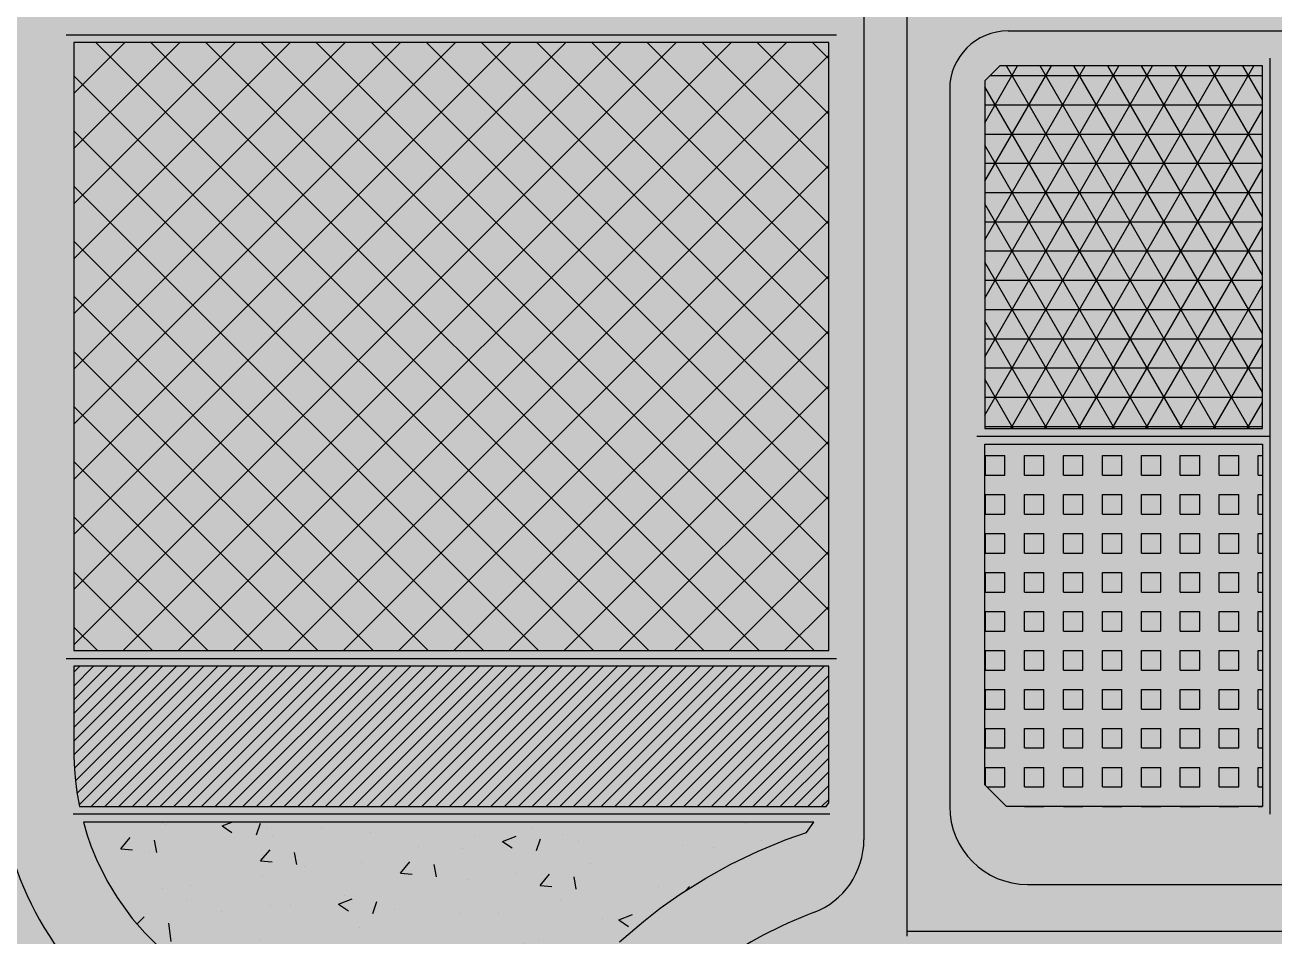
# Model space of a CAD drawing. Header units: millimetres. Extents: x 709 to 3952, y 378 to 2394.
# Drawn here: x 2836.3 to 2996.5, y 1953.3 to 2070.1 of the extents above; entities that cross this region are included whole.
import ezdxf

# ---------------------------------------------------------------- set-up
doc = ezdxf.new("R2010")
doc.units = ezdxf.units.MM
doc.layers.add('BAS', color=252, linetype='Continuous')

# ---------------------------------------------------------------- blocks, each defined once
blk = doc.blocks.new('*X279')
at = {"color": 0}
for p, q in [((411560, 4019062.5), (411562.5, 4019062.5)), ((411560, 4019060), (411560, 4019062.5)), ((411562.5, 4019060), (411562.5, 4019062.5)), ((411565, 4019062.5), (411567.5, 4019062.5)), ((411565, 4019060), (411565, 4019062.5)), ((411567.5, 4019060), (411567.5, 4019062.5)), ((411570, 4019062.5), (411572.5, 4019062.5)), ((411570, 4019060), (411570, 4019062.5)), ((411572.5, 4019060), (411572.5, 4019062.5)), ((411575, 4019062.5), (411577.5, 4019062.5)), ((411575, 4019060), (411575, 4019062.5)), ((411577.5, 4019060), (411577.5, 4019062.5)), ((411580, 4019062.5), (411582.5, 4019062.5)), ((411580, 4019060), (411580, 4019062.5)), ((411582.5, 4019060), (411582.5, 4019062.5)), ((411585, 4019062.5), (411587.5, 4019062.5)), ((411585, 4019060), (411585, 4019062.5)), ((411587.5, 4019060), (411587.5, 4019062.5)), ((411590, 4019062.5), (411592.5, 4019062.5)), ((411590, 4019060), (411590, 4019062.5)), ((411592.5, 4019060), (411592.5, 4019062.5)), ((411595, 4019062.5), (411595.5194, 4019062.5)), ((411595, 4019060), (411595, 4019062.5)), ((411560, 4019060), (411562.5, 4019060)), ((411565, 4019060), (411567.5, 4019060)), ((411570, 4019060), (411572.5, 4019060)), ((411575, 4019060), (411577.5, 4019060)), ((411580, 4019060), (411582.5, 4019060)), ((411585, 4019060), (411587.5, 4019060)), ((411590, 4019060), (411592.5, 4019060)), ((411595, 4019060), (411595.5194, 4019060)), ((411560, 4019057.5), (411562.5, 4019057.5)), ((411560, 4019055), (411560, 4019057.5)), ((411562.5, 4019055), (411562.5, 4019057.5)), ((411565, 4019057.5), (411567.5, 4019057.5)), ((411565, 4019055), (411565, 4019057.5)), ((411567.5, 4019055), (411567.5, 4019057.5)), ((411570, 4019057.5), (411572.5, 4019057.5)), ((411570, 4019055), (411570, 4019057.5)), ((411572.5, 4019055), (411572.5, 4019057.5)), ((411575, 4019057.5), (411577.5, 4019057.5)), ((411575, 4019055), (411575, 4019057.5)), ((411577.5, 4019055), (411577.5, 4019057.5)), ((411580, 4019057.5), (411582.5, 4019057.5)), ((411580, 4019055), (411580, 4019057.5)), ((411582.5, 4019055), (411582.5, 4019057.5)), ((411585, 4019057.5), (411587.5, 4019057.5)), ((411585, 4019055), (411585, 4019057.5)), ((411587.5, 4019055), (411587.5, 4019057.5)), ((411590, 4019057.5), (411592.5, 4019057.5)), ((411590, 4019055), (411590, 4019057.5)), ((411592.5, 4019055), (411592.5, 4019057.5)), ((411595, 4019057.5), (411595.5194, 4019057.5)), ((411595, 4019055), (411595, 4019057.5)), ((411560, 4019055), (411562.5, 4019055)), ((411565, 4019055), (411567.5, 4019055)), ((411570, 4019055), (411572.5, 4019055)), ((411575, 4019055), (411577.5, 4019055)), ((411580, 4019055), (411582.5, 4019055)), ((411585, 4019055), (411587.5, 4019055)), ((411590, 4019055), (411592.5, 4019055)), ((411595, 4019055), (411595.5194, 4019055)), ((411560, 4019052.5), (411562.5, 4019052.5)), ((411560, 4019050), (411560, 4019052.5)), ((411562.5, 4019050), (411562.5, 4019052.5)), ((411565, 4019052.5), (411567.5, 4019052.5)), ((411565, 4019050), (411565, 4019052.5)), ((411567.5, 4019050), (411567.5, 4019052.5)), ((411570, 4019052.5), (411572.5, 4019052.5)), ((411570, 4019050), (411570, 4019052.5)), ((411572.5, 4019050), (411572.5, 4019052.5)), ((411575, 4019052.5), (411577.5, 4019052.5)), ((411575, 4019050), (411575, 4019052.5)), ((411577.5, 4019050), (411577.5, 4019052.5)), ((411580, 4019052.5), (411582.5, 4019052.5)), ((411580, 4019050), (411580, 4019052.5)), ((411582.5, 4019050), (411582.5, 4019052.5)), ((411585, 4019052.5), (411587.5, 4019052.5)), ((411585, 4019050), (411585, 4019052.5)), ((411587.5, 4019050), (411587.5, 4019052.5)), ((411590, 4019052.5), (411592.5, 4019052.5)), ((411590, 4019050), (411590, 4019052.5)), ((411592.5, 4019050), (411592.5, 4019052.5)), ((411595, 4019052.5), (411595.5194, 4019052.5)), ((411595, 4019050), (411595, 4019052.5)), ((411560, 4019050), (411562.5, 4019050)), ((411565, 4019050), (411567.5, 4019050)), ((411570, 4019050), (411572.5, 4019050)), ((411575, 4019050), (411577.5, 4019050)), ((411580, 4019050), (411582.5, 4019050)), ((411585, 4019050), (411587.5, 4019050)), ((411590, 4019050), (411592.5, 4019050)), ((411595, 4019050), (411595.5194, 4019050)), ((411560, 4019047.5), (411562.5, 4019047.5)), ((411560, 4019045), (411560, 4019047.5)), ((411562.5, 4019045), (411562.5, 4019047.5)), ((411565, 4019047.5), (411567.5, 4019047.5)), ((411565, 4019045), (411565, 4019047.5)), ((411567.5, 4019045), (411567.5, 4019047.5)), ((411570, 4019047.5), (411572.5, 4019047.5)), ((411570, 4019045), (411570, 4019047.5)), ((411572.5, 4019045), (411572.5, 4019047.5)), ((411575, 4019047.5), (411577.5, 4019047.5)), ((411575, 4019045), (411575, 4019047.5)), ((411577.5, 4019045), (411577.5, 4019047.5)), ((411580, 4019047.5), (411582.5, 4019047.5)), ((411580, 4019045), (411580, 4019047.5)), ((411582.5, 4019045), (411582.5, 4019047.5)), ((411585, 4019047.5), (411587.5, 4019047.5)), ((411585, 4019045), (411585, 4019047.5)), ((411587.5, 4019045), (411587.5, 4019047.5)), ((411590, 4019047.5), (411592.5, 4019047.5)), ((411590, 4019045), (411590, 4019047.5)), ((411592.5, 4019045), (411592.5, 4019047.5)), ((411595, 4019047.5), (411595.5194, 4019047.5)), ((411595, 4019045), (411595, 4019047.5)), ((411560, 4019045), (411562.5, 4019045)), ((411565, 4019045), (411567.5, 4019045)), ((411570, 4019045), (411572.5, 4019045)), ((411575, 4019045), (411577.5, 4019045)), ((411580, 4019045), (411582.5, 4019045)), ((411585, 4019045), (411587.5, 4019045)), ((411590, 4019045), (411592.5, 4019045)), ((411595, 4019045), (411595.5194, 4019045)), ((411560, 4019042.5), (411562.5, 4019042.5)), ((411560, 4019040), (411560, 4019042.5)), ((411562.5, 4019040), (411562.5, 4019042.5)), ((411565, 4019042.5), (411567.5, 4019042.5)), ((411565, 4019040), (411565, 4019042.5)), ((411567.5, 4019040), (411567.5, 4019042.5)), ((411570, 4019042.5), (411572.5, 4019042.5)), ((411570, 4019040), (411570, 4019042.5)), ((411572.5, 4019040), (411572.5, 4019042.5)), ((411575, 4019042.5), (411577.5, 4019042.5)), ((411575, 4019040), (411575, 4019042.5)), ((411577.5, 4019040), (411577.5, 4019042.5)), ((411580, 4019042.5), (411582.5, 4019042.5)), ((411580, 4019040), (411580, 4019042.5)), ((411582.5, 4019040), (411582.5, 4019042.5)), ((411585, 4019042.5), (411587.5, 4019042.5)), ((411585, 4019040), (411585, 4019042.5)), ((411587.5, 4019040), (411587.5, 4019042.5)), ((411590, 4019042.5), (411592.5, 4019042.5)), ((411590, 4019040), (411590, 4019042.5)), ((411592.5, 4019040), (411592.5, 4019042.5)), ((411595, 4019042.5), (411595.5194, 4019042.5)), ((411595, 4019040), (411595, 4019042.5)), ((411560, 4019040), (411562.5, 4019040)), ((411565, 4019040), (411567.5, 4019040)), ((411570, 4019040), (411572.5, 4019040)), ((411575, 4019040), (411577.5, 4019040)), ((411580, 4019040), (411582.5, 4019040)), ((411585, 4019040), (411587.5, 4019040)), ((411590, 4019040), (411592.5, 4019040)), ((411595, 4019040), (411595.5194, 4019040)), ((411560, 4019037.5), (411562.5, 4019037.5)), ((411560, 4019035), (411560, 4019037.5)), ((411562.5, 4019035), (411562.5, 4019037.5)), ((411565, 4019037.5), (411567.5, 4019037.5)), ((411565, 4019035), (411565, 4019037.5)), ((411567.5, 4019035), (411567.5, 4019037.5)), ((411570, 4019037.5), (411572.5, 4019037.5)), ((411570, 4019035), (411570, 4019037.5)), ((411572.5, 4019035), (411572.5, 4019037.5)), ((411575, 4019037.5), (411577.5, 4019037.5)), ((411575, 4019035), (411575, 4019037.5)), ((411577.5, 4019035), (411577.5, 4019037.5)), ((411580, 4019037.5), (411582.5, 4019037.5)), ((411580, 4019035), (411580, 4019037.5)), ((411582.5, 4019035), (411582.5, 4019037.5)), ((411585, 4019037.5), (411587.5, 4019037.5)), ((411585, 4019035), (411585, 4019037.5)), ((411587.5, 4019035), (411587.5, 4019037.5)), ((411590, 4019037.5), (411592.5, 4019037.5)), ((411590, 4019035), (411590, 4019037.5)), ((411592.5, 4019035), (411592.5, 4019037.5)), ((411595, 4019037.5), (411595.5194, 4019037.5)), ((411595, 4019035), (411595, 4019037.5)), ((411560, 4019035), (411562.5, 4019035)), ((411565, 4019035), (411567.5, 4019035)), ((411570, 4019035), (411572.5, 4019035)), ((411575, 4019035), (411577.5, 4019035)), ((411580, 4019035), (411582.5, 4019035)), ((411585, 4019035), (411587.5, 4019035)), ((411590, 4019035), (411592.5, 4019035)), ((411595, 4019035), (411595.5194, 4019035)), ((411560, 4019032.5), (411562.5, 4019032.5)), ((411560, 4019030), (411560, 4019032.5)), ((411562.5, 4019030), (411562.5, 4019032.5)), ((411565, 4019032.5), (411567.5, 4019032.5)), ((411565, 4019030), (411565, 4019032.5)), ((411567.5, 4019030), (411567.5, 4019032.5)), ((411570, 4019032.5), (411572.5, 4019032.5)), ((411570, 4019030), (411570, 4019032.5)), ((411572.5, 4019030), (411572.5, 4019032.5)), ((411575, 4019032.5), (411577.5, 4019032.5)), ((411575, 4019030), (411575, 4019032.5)), ((411577.5, 4019030), (411577.5, 4019032.5)), ((411580, 4019032.5), (411582.5, 4019032.5)), ((411580, 4019030), (411580, 4019032.5)), ((411582.5, 4019030), (411582.5, 4019032.5)), ((411585, 4019032.5), (411587.5, 4019032.5)), ((411585, 4019030), (411585, 4019032.5)), ((411587.5, 4019030), (411587.5, 4019032.5)), ((411590, 4019032.5), (411592.5, 4019032.5)), ((411590, 4019030), (411590, 4019032.5)), ((411592.5, 4019030), (411592.5, 4019032.5)), ((411595, 4019032.5), (411595.5194, 4019032.5)), ((411595, 4019030), (411595, 4019032.5)), ((411560, 4019030), (411562.5, 4019030)), ((411565, 4019030), (411567.5, 4019030)), ((411570, 4019030), (411572.5, 4019030)), ((411575, 4019030), (411577.5, 4019030)), ((411580, 4019030), (411582.5, 4019030)), ((411585, 4019030), (411587.5, 4019030)), ((411590, 4019030), (411592.5, 4019030)), ((411595, 4019030), (411595.5194, 4019030)), ((411560, 4019027.5), (411562.5, 4019027.5)), ((411560, 4019025), (411560, 4019027.5)), ((411562.5, 4019025), (411562.5, 4019027.5)), ((411565, 4019027.5), (411567.5, 4019027.5)), ((411565, 4019025), (411565, 4019027.5)), ((411567.5, 4019025), (411567.5, 4019027.5)), ((411570, 4019027.5), (411572.5, 4019027.5)), ((411570, 4019025), (411570, 4019027.5)), ((411572.5, 4019025), (411572.5, 4019027.5)), ((411575, 4019027.5), (411577.5, 4019027.5)), ((411575, 4019025), (411575, 4019027.5)), ((411577.5, 4019025), (411577.5, 4019027.5)), ((411580, 4019027.5), (411582.5, 4019027.5)), ((411580, 4019025), (411580, 4019027.5)), ((411582.5, 4019025), (411582.5, 4019027.5)), ((411585, 4019027.5), (411587.5, 4019027.5)), ((411585, 4019025), (411585, 4019027.5)), ((411587.5, 4019025), (411587.5, 4019027.5)), ((411590, 4019027.5), (411592.5, 4019027.5)), ((411590, 4019025), (411590, 4019027.5)), ((411592.5, 4019025), (411592.5, 4019027.5)), ((411595, 4019027.5), (411595.5194, 4019027.5)), ((411595, 4019025), (411595, 4019027.5)), ((411560, 4019025), (411562.5, 4019025)), ((411565, 4019025), (411567.5, 4019025)), ((411570, 4019025), (411572.5, 4019025)), ((411575, 4019025), (411577.5, 4019025)), ((411580, 4019025), (411582.5, 4019025)), ((411585, 4019025), (411587.5, 4019025)), ((411590, 4019025), (411592.5, 4019025)), ((411595, 4019025), (411595.5194, 4019025)), ((411560, 4019022.5), (411562.5, 4019022.5)), ((411560, 4019020.1824), (411560, 4019022.5)), ((411562.5, 4019020), (411562.5, 4019022.5)), ((411565, 4019022.5), (411567.5, 4019022.5)), ((411565, 4019020), (411565, 4019022.5)), ((411567.5, 4019020), (411567.5, 4019022.5)), ((411570, 4019022.5), (411572.5, 4019022.5)), ((411570, 4019020), (411570, 4019022.5)), ((411572.5, 4019020), (411572.5, 4019022.5)), ((411575, 4019022.5), (411577.5, 4019022.5)), ((411575, 4019020), (411575, 4019022.5)), ((411577.5, 4019020), (411577.5, 4019022.5)), ((411580, 4019022.5), (411582.5, 4019022.5)), ((411580, 4019020), (411580, 4019022.5)), ((411582.5, 4019020), (411582.5, 4019022.5)), ((411585, 4019022.5), (411587.5, 4019022.5)), ((411585, 4019020), (411585, 4019022.5)), ((411587.5, 4019020), (411587.5, 4019022.5)), ((411590, 4019022.5), (411592.5, 4019022.5)), ((411590, 4019020), (411590, 4019022.5)), ((411592.5, 4019020), (411592.5, 4019022.5)), ((411595, 4019022.5), (411595.5194, 4019022.5)), ((411595, 4019020), (411595, 4019022.5)), ((411560.1824, 4019020), (411562.5, 4019020)), ((411565, 4019020), (411567.5, 4019020)), ((411570, 4019020), (411572.5, 4019020)), ((411575, 4019020), (411577.5, 4019020)), ((411580, 4019020), (411582.5, 4019020)), ((411585, 4019020), (411587.5, 4019020)), ((411590, 4019020), (411592.5, 4019020)), ((411595, 4019020), (411595.5194, 4019020)), ((411565, 4019017.5), (411567.5, 4019017.5)), ((411565, 4019017.4888), (411565, 4019017.5)), ((411567.5, 4019017.4888), (411567.5, 4019017.5)), ((411570, 4019017.5), (411572.5, 4019017.5)), ((411570, 4019017.4888), (411570, 4019017.5)), ((411572.5, 4019017.4888), (411572.5, 4019017.5)), ((411575, 4019017.5), (411577.5, 4019017.5)), ((411575, 4019017.4888), (411575, 4019017.5)), ((411577.5, 4019017.4888), (411577.5, 4019017.5)), ((411580, 4019017.5), (411582.5, 4019017.5)), ((411580, 4019017.4888), (411580, 4019017.5)), ((411582.5, 4019017.4888), (411582.5, 4019017.5)), ((411585, 4019017.5), (411587.5, 4019017.5)), ((411585, 4019017.4888), (411585, 4019017.5)), ((411587.5, 4019017.4888), (411587.5, 4019017.5)), ((411590, 4019017.5), (411592.5, 4019017.5)), ((411590, 4019017.4888), (411590, 4019017.5)), ((411592.5, 4019017.4888), (411592.5, 4019017.5)), ((411595, 4019017.5), (411595.5194, 4019017.5)), ((411595, 4019017.4888), (411595, 4019017.5))]:
    blk.add_line(p, q, dxfattribs=at)
blk = doc.blocks.new('*X278')
at = {"color": 0}
for p, q in [((411559.92, 4019067.69), (411585.78, 4019112.49)), ((411559.92, 4019075.19), (411581.45, 4019112.49)), ((411559.92, 4019082.69), (411577.12, 4019112.49)), ((411559.92, 4019090.19), (411572.79, 4019112.49)), ((411559.92, 4019097.69), (411568.46, 4019112.49)), ((411559.92, 4019105.19), (411564.13, 4019112.49)), ((411589.55, 4019065.99), (411562.7, 4019112.49)), ((411563.27, 4019065.99), (411590.11, 4019112.49)), ((411593.88, 4019065.99), (411567.03, 4019112.49)), ((411567.6, 4019065.99), (411594.44, 4019112.49)), ((411595.52, 4019070.65), (411571.36, 4019112.49)), ((411595.52, 4019078.15), (411575.69, 4019112.49)), ((411595.52, 4019085.65), (411580.02, 4019112.49)), ((411595.52, 4019093.15), (411584.35, 4019112.49)), ((411595.52, 4019100.65), (411588.68, 4019112.49)), ((411595.52, 4019108.15), (411593.01, 4019112.49)), ((411560.61, 4019111.25), (411595.52, 4019111.25)), ((411585.22, 4019065.99), (411559.92, 4019109.81)), ((411559.92, 4019107.5), (411595.52, 4019107.5)), ((411571.93, 4019065.99), (411595.52, 4019106.85)), ((411559.92, 4019103.75), (411595.52, 4019103.75)), ((411580.89, 4019065.99), (411559.92, 4019102.31)), ((411559.92, 4019100), (411595.52, 4019100)), ((411576.26, 4019065.99), (411595.52, 4019099.35)), ((411559.92, 4019096.25), (411595.52, 4019096.25)), ((411576.56, 4019065.99), (411559.92, 4019094.81)), ((411559.92, 4019092.5), (411595.52, 4019092.5)), ((411580.59, 4019065.99), (411595.52, 4019091.85)), ((411559.92, 4019088.75), (411595.52, 4019088.75)), ((411572.23, 4019065.99), (411559.92, 4019087.31)), ((411559.92, 4019085), (411595.52, 4019085)), ((411584.92, 4019065.99), (411595.52, 4019084.35)), ((411559.92, 4019081.25), (411595.52, 4019081.25)), ((411567.9, 4019065.99), (411559.92, 4019079.81)), ((411559.92, 4019077.5), (411595.52, 4019077.5)), ((411589.25, 4019065.99), (411595.52, 4019076.85)), ((411559.92, 4019073.75), (411595.52, 4019073.75)), ((411563.57, 4019065.99), (411559.92, 4019072.31)), ((411559.92, 4019070), (411595.52, 4019070)), ((411593.58, 4019065.99), (411595.52, 4019069.35)), ((411559.92, 4019066.25), (411595.52, 4019066.25))]:
    blk.add_line(p, q, dxfattribs=at)
blk = doc.blocks.new('*X230')
at = {"color": 0}
for p, q in [((411443.09, 4019038.25), (411520.33, 4019115.49)), ((411443.09, 4019045.32), (411513.26, 4019115.49)), ((411443.09, 4019052.39), (411506.19, 4019115.49)), ((411443.09, 4019059.46), (411499.12, 4019115.49)), ((411443.09, 4019066.53), (411492.05, 4019115.49)), ((411443.09, 4019073.6), (411484.98, 4019115.49)), ((411443.09, 4019080.68), (411477.9, 4019115.49)), ((411443.09, 4019087.75), (411470.83, 4019115.49)), ((411443.09, 4019094.82), (411463.76, 4019115.49)), ((411443.09, 4019101.89), (411456.69, 4019115.49)), ((411443.09, 4019108.96), (411449.62, 4019115.49)), ((411523.9, 4019037.49), (411445.9, 4019115.49)), ((411449.4, 4019037.49), (411527.4, 4019115.49)), ((411530.97, 4019037.49), (411452.97, 4019115.49)), ((411456.47, 4019037.49), (411534.47, 4019115.49)), ((411538.04, 4019037.49), (411460.04, 4019115.49)), ((411539.92, 4019042.68), (411467.11, 4019115.49)), ((411539.92, 4019049.75), (411474.18, 4019115.49)), ((411539.92, 4019056.82), (411481.25, 4019115.49)), ((411539.92, 4019063.89), (411488.32, 4019115.49)), ((411539.92, 4019070.96), (411495.39, 4019115.49)), ((411539.92, 4019078.03), (411502.47, 4019115.49)), ((411539.92, 4019085.11), (411509.54, 4019115.49)), ((411539.92, 4019092.18), (411516.61, 4019115.49)), ((411539.92, 4019099.25), (411523.68, 4019115.49)), ((411539.92, 4019106.32), (411530.75, 4019115.49)), ((411539.92, 4019113.39), (411537.82, 4019115.49)), ((411463.54, 4019037.49), (411539.92, 4019113.86)), ((411516.83, 4019037.49), (411443.09, 4019111.22)), ((411470.62, 4019037.49), (411539.92, 4019106.79)), ((411509.75, 4019037.49), (411443.09, 4019104.15)), ((411477.69, 4019037.49), (411539.92, 4019099.72)), ((411502.68, 4019037.49), (411443.09, 4019097.08)), ((411484.76, 4019037.49), (411539.92, 4019092.65)), ((411495.61, 4019037.49), (411443.09, 4019090.01)), ((411491.83, 4019037.49), (411539.92, 4019085.58)), ((411488.54, 4019037.49), (411443.09, 4019082.94)), ((411498.9, 4019037.49), (411539.92, 4019078.51)), ((411481.47, 4019037.49), (411443.09, 4019075.87)), ((411505.97, 4019037.49), (411539.92, 4019071.44)), ((411474.4, 4019037.49), (411443.09, 4019068.8)), ((411513.04, 4019037.49), (411539.92, 4019064.37)), ((411467.33, 4019037.49), (411443.09, 4019061.73)), ((411520.11, 4019037.49), (411539.92, 4019057.3)), ((411460.26, 4019037.49), (411443.09, 4019054.65)), ((411527.18, 4019037.49), (411539.92, 4019050.22)), ((411453.19, 4019037.49), (411443.09, 4019047.58)), ((411534.25, 4019037.49), (411539.92, 4019043.15)), ((411446.11, 4019037.49), (411443.09, 4019040.51))]:
    blk.add_line(p, q, dxfattribs=at)
blk = doc.blocks.new('*X231')
at = {"color": 0}
for p, q in [((411443.09, 4019024.11), (411454.47, 4019035.49)), ((411443.09, 4019025.87), (411452.71, 4019035.49)), ((411443.09, 4019027.64), (411450.94, 4019035.49)), ((411443.09, 4019029.41), (411449.17, 4019035.49)), ((411443.09, 4019031.18), (411447.4, 4019035.49)), ((411443.09, 4019032.95), (411445.63, 4019035.49)), ((411443.09, 4019034.71), (411443.87, 4019035.49)), ((411443.16, 4019022.4), (411456.24, 4019035.49)), ((411443.29, 4019020.77), (411458.01, 4019035.49)), ((411443.5, 4019019.21), (411459.78, 4019035.49)), ((411443.77, 4019017.71), (411461.54, 4019035.49)), ((411445.31, 4019017.49), (411463.31, 4019035.49)), ((411447.08, 4019017.49), (411465.08, 4019035.49)), ((411448.85, 4019017.49), (411466.85, 4019035.49)), ((411450.62, 4019017.49), (411468.62, 4019035.49)), ((411452.38, 4019017.49), (411470.38, 4019035.49)), ((411454.15, 4019017.49), (411472.15, 4019035.49)), ((411455.92, 4019017.49), (411473.92, 4019035.49)), ((411457.69, 4019017.49), (411475.69, 4019035.49)), ((411459.45, 4019017.49), (411477.45, 4019035.49)), ((411461.22, 4019017.49), (411479.22, 4019035.49)), ((411462.99, 4019017.49), (411480.99, 4019035.49)), ((411464.76, 4019017.49), (411482.76, 4019035.49)), ((411466.52, 4019017.49), (411484.52, 4019035.49)), ((411468.29, 4019017.49), (411486.29, 4019035.49)), ((411470.06, 4019017.49), (411488.06, 4019035.49)), ((411471.83, 4019017.49), (411489.83, 4019035.49)), ((411473.6, 4019017.49), (411491.6, 4019035.49)), ((411475.36, 4019017.49), (411493.36, 4019035.49)), ((411477.13, 4019017.49), (411495.13, 4019035.49)), ((411478.9, 4019017.49), (411496.9, 4019035.49)), ((411480.67, 4019017.49), (411498.67, 4019035.49)), ((411482.43, 4019017.49), (411500.43, 4019035.49)), ((411484.2, 4019017.49), (411502.2, 4019035.49)), ((411485.97, 4019017.49), (411503.97, 4019035.49)), ((411487.74, 4019017.49), (411505.74, 4019035.49)), ((411489.51, 4019017.49), (411507.51, 4019035.49)), ((411491.27, 4019017.49), (411509.27, 4019035.49)), ((411493.04, 4019017.49), (411511.04, 4019035.49)), ((411494.81, 4019017.49), (411512.81, 4019035.49)), ((411496.58, 4019017.49), (411514.58, 4019035.49)), ((411498.34, 4019017.49), (411516.34, 4019035.49)), ((411500.11, 4019017.49), (411518.11, 4019035.49)), ((411501.88, 4019017.49), (411519.88, 4019035.49)), ((411503.65, 4019017.49), (411521.65, 4019035.49)), ((411505.42, 4019017.49), (411523.42, 4019035.49)), ((411507.18, 4019017.49), (411525.18, 4019035.49)), ((411508.95, 4019017.49), (411526.95, 4019035.49)), ((411510.72, 4019017.49), (411528.72, 4019035.49)), ((411512.49, 4019017.49), (411530.49, 4019035.49)), ((411514.25, 4019017.49), (411532.25, 4019035.49)), ((411516.02, 4019017.49), (411534.02, 4019035.49)), ((411517.79, 4019017.49), (411535.79, 4019035.49)), ((411519.56, 4019017.49), (411537.56, 4019035.49)), ((411521.33, 4019017.49), (411539.33, 4019035.49)), ((411523.09, 4019017.49), (411539.92, 4019034.31)), ((411524.86, 4019017.49), (411539.92, 4019032.55)), ((411526.63, 4019017.49), (411539.92, 4019030.78)), ((411528.4, 4019017.49), (411539.92, 4019029.01)), ((411530.16, 4019017.49), (411539.92, 4019027.24)), ((411531.93, 4019017.49), (411539.92, 4019025.48)), ((411533.7, 4019017.49), (411539.92, 4019023.71)), ((411535.47, 4019017.49), (411539.92, 4019021.94)), ((411537.24, 4019017.49), (411539.92, 4019020.17)), ((411539, 4019017.49), (411539.92, 4019018.4))]:
    blk.add_line(p, q, dxfattribs=at)
blk = doc.blocks.new('*X247')
at = {"color": 0}
for p, q in [((411454.45, 4019015.32), (411454.45, 4019015.32)), ((411454.82, 4019015.24), (411454.82, 4019015.24)), ((411462.13, 4019015.02), (411463.34, 4019015.49)), ((411462.13, 4019015.02), (411463.37, 4019014.18)), ((411466.52, 4019013.86), (411467.02, 4019015.37)), ((411467.8, 4019014.75), (411467.8, 4019014.75)), ((411474.88, 4019014.65), (411474.88, 4019014.65)), ((411501.82, 4019014.83), (411501.82, 4019014.83)), ((411529.25, 4019015.29), (411529.25, 4019015.29)), ((411449.11, 4019012.08), (411450.32, 4019013.52)), ((411453.74, 4019011.61), (411453.45, 4019013.18)), ((411468.62, 4019013.83), (411468.62, 4019013.83)), ((411481.14, 4019014.19), (411481.14, 4019014.19)), ((411494.49, 4019013.63), (411494.49, 4019013.63)), ((411498.06, 4019013.02), (411499.81, 4019013.69)), ((411498.06, 4019013.02), (411499.3, 4019012.18)), ((411502.44, 4019011.85), (411502.95, 4019013.36)), ((411505.8, 4019013.92), (411505.8, 4019013.92)), ((411507.83, 4019013.06), (411507.83, 4019013.06)), ((411531.34, 4019013.09), (411531.34, 4019013.09)), ((411449.11, 4019012.08), (411450.61, 4019011.95)), ((411452.84, 4019011.75), (411452.84, 4019011.75)), ((411467.04, 4019010.51), (411468.25, 4019011.95)), ((411471.67, 4019010.04), (411471.38, 4019011.61)), ((411487.24, 4019012.33), (411487.24, 4019012.33)), ((411492.96, 4019012.16), (411492.96, 4019012.16)), ((411521.18, 4019012.5), (411521.18, 4019012.5)), ((411525.08, 4019012.27), (411525.08, 4019012.27)), ((411467.05, 4019010.51), (411468.54, 4019010.38)), ((411472.66, 4019009.82), (411472.66, 4019009.82)), ((411479.98, 4019010.28), (411479.98, 4019010.28)), ((411484.98, 4019008.94), (411486.18, 4019010.38)), ((411489.6, 4019008.48), (411489.31, 4019010.04)), ((411509.29, 4019010.19), (411509.29, 4019010.19)), ((411467.35, 4019008.68), (411467.35, 4019008.68)), ((411484.98, 4019008.94), (411486.47, 4019008.81)), ((411493.56, 4019008.12), (411493.56, 4019008.12)), ((411499.82, 4019008.94), (411499.82, 4019008.94)), ((411502.91, 4019007.37), (411504.11, 4019008.81)), ((411507.53, 4019006.91), (411507.24, 4019008.47)), ((411454.51, 4019006.92), (411454.51, 4019006.92)), ((411458.08, 4019007.32), (411458.08, 4019007.32)), ((411502.91, 4019007.37), (411504.4, 4019007.24)), ((411518.12, 4019007.19), (411518.12, 4019007.19)), ((411521.59, 4019006.71), (411522.04, 4019007.24)), ((411457.55, 4019005.4), (411457.55, 4019005.4)), ((411468.31, 4019004.79), (411468.31, 4019004.79)), ((411470.9, 4019004.84), (411470.9, 4019004.84)), ((411477.05, 4019004.96), (411478.8, 4019005.63)), ((411477.05, 4019004.96), (411478.3, 4019004.12)), ((411477.77, 4019006.04), (411477.77, 4019006.04)), ((411481.44, 4019003.79), (411481.95, 4019005.3)), ((411505.49, 4019005.59), (411505.49, 4019005.59)), ((411451.21, 4019002.43), (411452.09, 4019003.34)), ((411462.05, 4019003.97), (411462.05, 4019003.97)), ((411484.24, 4019004.28), (411484.24, 4019004.28)), ((411492.66, 4019003.83), (411492.66, 4019003.83)), ((411497.59, 4019003.71), (411497.59, 4019003.71)), ((411510.93, 4019003.15), (411510.93, 4019003.15)), ((411512.98, 4019002.96), (411514.73, 4019003.63)), ((411455.56, 4019000.18), (411455.28, 4019002.55)), ((411479.67, 4019001.96), (411479.67, 4019001.96)), ((411512.98, 4019002.96), (411514.22, 4019002.12)), ((411515.37, 4019002.42), (411515.37, 4019002.42)), ((411467.05, 4019000.36), (411467.05, 4019000.36)), ((411500.79, 4018999.91), (411500.79, 4018999.91)), ((411502.71, 4019000.33), (411502.71, 4019000.33)), ((411476.82, 4018997.17), (411478.77, 4018999.2)), ((411482.24, 4018996.04), (411481.96, 4018998.41)), ((411486.99, 4018998.26), (411486.99, 4018998.26)), ((411493.25, 4018999.08), (411493.25, 4018999.08)), ((411456.69, 4018997.14), (411457.8, 4018997.57)), ((411460.43, 4018995.73), (411460.94, 4018997.24)), ((411476.82, 4018997.17), (411479.05, 4018996.83)), ((411486.21, 4018997.41), (411486.21, 4018997.41)), ((411505.19, 4018997.27), (411505.19, 4018997.27)), ((411471.2, 4018996.18), (411471.2, 4018996.18)), ((411491.97, 4018994.89), (411493.72, 4018995.57)), ((411492.35, 4018995.51), (411492.35, 4018995.51)), ((411496.36, 4018993.72), (411496.87, 4018995.24)), ((411503.51, 4018993.03), (411505.45, 4018995.06)), ((411461.73, 4018994.93), (411461.73, 4018994.93)), ((411471.63, 4018994.91), (411471.63, 4018994.91)), ((411479.37, 4018993.64), (411479.37, 4018993.64)), ((411491.97, 4018994.89), (411493.22, 4018994.05)), ((411506.78, 4018994.42), (411506.78, 4018994.42)), ((411466.03, 4018992.07), (411466.03, 4018992.07)), ((411466.74, 4018992.04), (411466.74, 4018992.04)), ((411470.51, 4018991.71), (411471.72, 4018993.14)), ((411475.14, 4018991.24), (411474.85, 4018992.81)), ((411492.2, 4018991.92), (411492.2, 4018991.92)), ((411503.5, 4018993.03), (411505.73, 4018992.69)), ((411470.51, 4018991.71), (411472.01, 4018991.58)), ((411479.37, 4018991.5), (411479.37, 4018991.5)), ((411488.44, 4018990.14), (411489.65, 4018991.57)), ((411492.72, 4018990.94), (411492.72, 4018990.94)), ((411493.07, 4018989.67), (411492.78, 4018991.24)), ((411496.14, 4018990.47), (411496.14, 4018990.47)), ((411471.3, 4018988.71), (411471.3, 4018988.71)), ((411477.62, 4018989.42), (411477.62, 4018989.42)), ((411486.67, 4018989.22), (411486.67, 4018989.22)), ((411488.45, 4018990.14), (411489.94, 4018990.01)), ((411470.97, 4018986.83), (411472.72, 4018987.5)), ((411475.36, 4018985.66), (411475.86, 4018987.17)), ((411480.41, 4018988.4), (411480.41, 4018988.4)), ((411484.65, 4018988.14), (411484.65, 4018988.14)), ((411492.05, 4018987.19), (411492.05, 4018987.19)), ((411497.99, 4018987.58), (411497.99, 4018987.58)), ((411470.97, 4018986.83), (411472.21, 4018985.99)), ((411479.07, 4018985.31), (411479.07, 4018985.31)), ((411487.17, 4018980.67), (411487.17, 4018980.67)), ((411489.56, 4018980.61), (411489.56, 4018980.61)), ((411480.09, 4018979.36), (411480.09, 4018979.36)), ((411485.89, 4018976.76), (411487.64, 4018977.44)), ((411487.75, 4018978.23), (411487.75, 4018978.23)), ((411491.75, 4018978.87), (411491.75, 4018978.87)), ((411485.89, 4018976.76), (411486.37, 4018976.44)), ((411490.7, 4018976.85), (411490.78, 4018977.11))]:
    blk.add_line(p, q, dxfattribs=at)

msp = doc.modelspace()

# ---------------------------------------------------------------- hatches: boundary and pattern name
at = {"layer": 'BAS', "true_color": 0xc7c8ca, "transparency": 33554513}
h = msp.add_hatch(color=9, dxfattribs=at)
h.dxf.hatch_style = 1
h.paths.add_polyline_path([(735.07, 2394.13), (735.07, 400.97), (3218.5, 400.97), (3218.5, 2394.13)])
h.paths.add_polyline_path([(1826.32, 1353.24), (2408.56, 1353.24), (2408.56, 918.34), (1826.32, 918.34)], flags=16)

# ---------------------------------------------------------------- linework, layer by layer
at = {"layer": 'BAS'}
for p, q in [((2943.93, 2152.38), (2943.93, 1965.62)), ((2949.43, 2152.38), (2949.43, 1953.26)), ((2841.6, 2068.87), (2940.43, 2068.87)), ((2962.43, 2069.37), (3079.43, 2069.37)), ((2996.03, 1968.87), (2996.03, 2065.87)), ((2954.93, 2061.87), (2954.93, 1969.87)), ((2958.43, 2017.37), (2996.03, 2017.37)), ((2841.6, 1988.87), (2940.43, 1988.87)), ((2939.57, 1968.87), (2842.51, 1968.87)), ((2964.93, 1959.87), (3079.43, 1959.87)), ((2949.43, 1953.87), (3187.43, 1953.87))]:
    msp.add_line(p, q, dxfattribs=at)
at = {"layer": 'BAS', "flags": 128}
for points in [[(2939.43, 1989.87), (2939.43, 2067.87), (2842.6, 2067.87), (2842.6, 1989.87)], [(2959.43, 2062.94), (2959.43, 2018.37), (2995.03, 2018.37), (2995.03, 2064.87), (2961.36, 2064.87)], [(2995.03, 2016.37), (2995.03, 1969.87), (2962.2, 1969.87), (2959.43, 1972.65), (2959.43, 2016.37)], [(2842.6, 1987.87), (2842.6, 1977.96), (2842.6, 1976.28), (2842.67, 1974.62), (2842.8, 1973.16), (2842.99, 1971.7), (2843.28, 1970.07), (2843.32, 1969.87), (2939.07, 1969.87), (2939.43, 1970.36), (2939.43, 1987.87)]]:
    msp.add_lwpolyline(points, close=True, dxfattribs=at)
msp.add_lwpolyline([(2912.6, 1952.5), (2915.66, 1955.14), (2917.81, 1956.82), (2920.35, 1958.61), (2923.66, 1960.7), (2926.85, 1962.47), (2930.36, 1964.16), (2933.97, 1965.64), (2936.58, 1966.53), (2937.52, 1967.87), (2843.83, 1967.87), (2844.3, 1966.21), (2844.79, 1964.82), (2845.6, 1962.86), (2846.97, 1960.15), (2848.17, 1958.19), (2850.1, 1955.52), (2851.7, 1953.68), (2853.52, 1951.86)], dxfattribs=at)
at = {"layer": 'BAS'}
for centre, radius, start, end in [((2962.43, 2061.87), 7.5, 90, 180), ((2876.6, 1976.83), 50, 180, 229.3246), ((2876.6, 1976.83), 44, 180, 229.3246), ((2964.93, 1969.87), 10, 180, 270), ((2933.93, 1965.62), 10, 290.6654, 0), ((2957.22, 1903.87), 56, 110.6654, 139.6307)]:
    msp.add_arc(centre, radius, start, end, dxfattribs=at)

# ---------------------------------------------------------------- block references
for name in ['*X230', '*X278', '*X279', '*X231', '*X247']:
    msp.add_blockref(name, (-408600.49, -4017047.62), dxfattribs=at)

doc.saveas('drawing.dxf')
